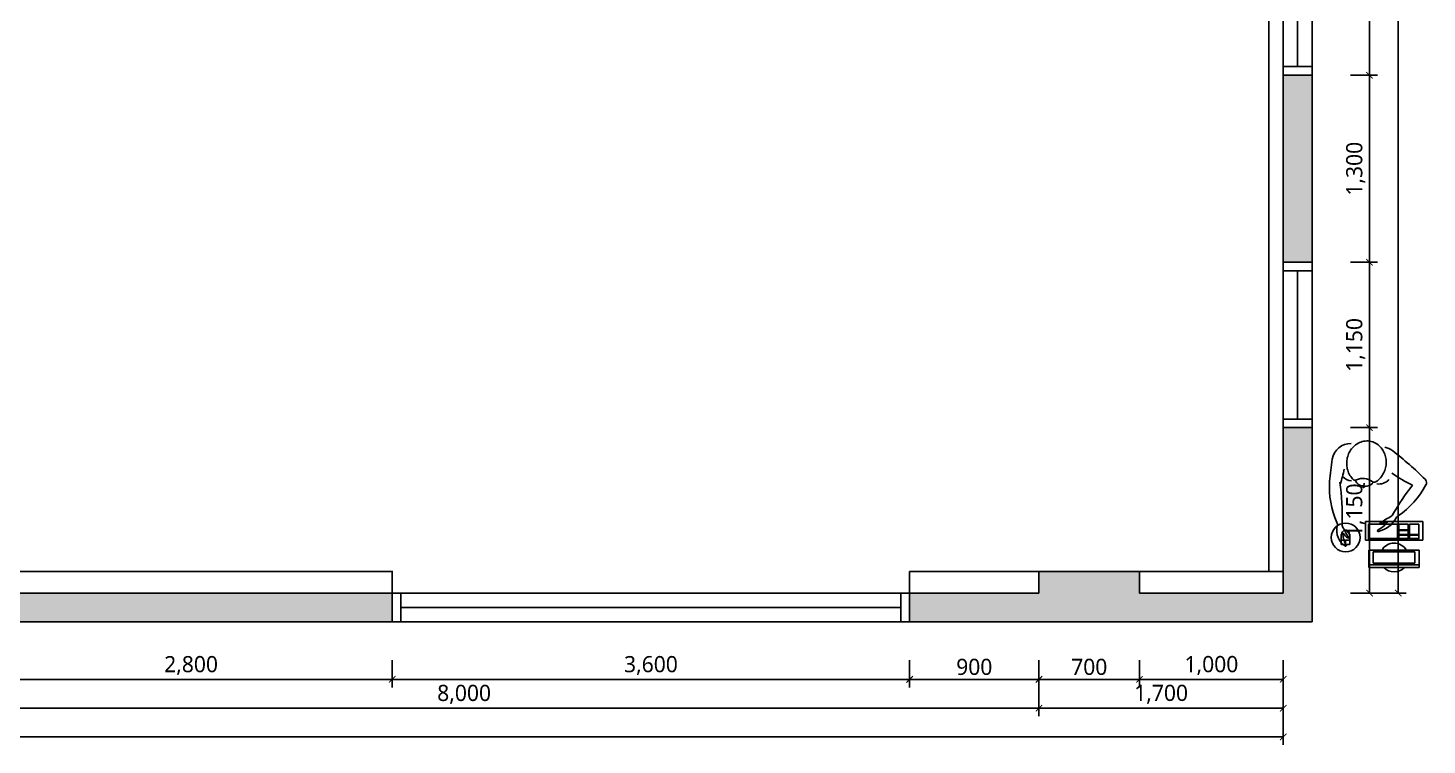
# Model space of a CAD drawing. Header units: metres. Extents: x 11578468 to 47831421, y -58341524 to -14256839.
# Drawn here: x 23850020 to 23859755, y -29145526 to -29140541 of the extents above; entities that cross this region are included whole.
import ezdxf

# ---------------------------------------------------------------- set-up
doc = ezdxf.new("R2010")
doc.units = ezdxf.units.M
doc.header["$LTSCALE"] = 50
doc.header["$MEASUREMENT"] = 0
doc.linetypes.add('DH-HID2', pattern=[1.2, 0.8, -0.4])
doc.layers.get('0').update_dxf_attribs({"linetype": 'CONTINUOUS'})
doc.layers.get('DEFPOINTS').update_dxf_attribs({"linetype": 'CONTINUOUS'})
for name, color, linetype in [('3.기호.계단선', 30, 'CONTINUOUS'), ('BLOCK', 1, 'CONTINUOUS'), ('FU-FURM', 251, 'DH-HID2'), ('wall', 3, 'CONTINUOUS'), ('WIN', 4, 'CONTINUOUS')]:
    doc.layers.add(name, color=color, linetype=linetype)
for name, color, linetype, lineweight in [('DIM', 7, 'CONTINUOUS', 15), ('ha', 8, 'CONTINUOUS', 5), ('wall2', 3, 'CONTINUOUS', 25)]:
    doc.layers.add(name, color=color, linetype=linetype, lineweight=lineweight)
doc.styles.add('N 맑은고딕', font='malgun.ttf')
doc.dimstyles.new('JJ IN 45', dxfattribs={"dimscale": 45, "dimtxt": 2.5, "dimasz": 1, "dimexe": 1.25, "dimexo": 1.5, "dimtad": 1, "dimdec": 6, "dimlunit": 6, "dimtxsty": 'N 맑은고딕', "dimblk": 'ARCHTICK', "dimcen": 2.5, "dimclrd": 256, "dimclre": 256, "dimclrt": 256, "dimadec": 0, "dimazin": 0, "dimtfac": 1, "dimtdec": 6, "dimtix": 1, "dimtmove": 0, "dimatfit": 3, "dimldrblk": 'ARCHTICK', "dimfxl": 1, "dimarcsym": 0})

# ---------------------------------------------------------------- blocks, each defined once
blk = doc.blocks.new('*U359')
at = {"layer": 'WIN', "linetype": 'Continuous'}
blk.add_line((60, 100), (3540, 100), dxfattribs=at)
for points in [[(0, 0), (3600, 0), (3600, 200), (0, 200)], [(0, 0), (60, 0), (60, 200), (0, 200)], [(3600, 0), (3540, 0), (3540, 200), (3600, 200)]]:
    blk.add_lwpolyline(points, close=True, dxfattribs=at)
blk = doc.blocks.new('*U1960')
at = {"layer": 'WIN', "linetype": 'Continuous'}
blk.add_line((60, 100), (1140, 100), dxfattribs=at)
for points in [[(0, 0), (1200, 0), (1200, 200), (0, 200)], [(0, 0), (60, 0), (60, 200), (0, 200)], [(1200, 0), (1140, 0), (1140, 200), (1200, 200)]]:
    blk.add_lwpolyline(points, close=True, dxfattribs=at)
blk = doc.blocks.new('*U1959')
at = {"layer": 'WIN', "linetype": 'Continuous'}
blk.add_line((60, 100), (1090, 100), dxfattribs=at)
for points in [[(0, 0), (1150, 0), (1150, 200), (0, 200)], [(0, 0), (60, 0), (60, 200), (0, 200)], [(1150, 0), (1090, 0), (1090, 200), (1150, 200)]]:
    blk.add_lwpolyline(points, close=True, dxfattribs=at)
blk = doc.blocks.new('_ArchTick')
at = {"color": 0, "linetype": 'ByBlock', "const_width": 0.15}
blk.add_lwpolyline([(-0.5, -0.5), (0.5, 0.5)], dxfattribs=at)
blk = doc.blocks.new('*D375')
at = {"layer": 'DEFPOINTS', "color": 0, "transparency": 16777216}
for p in [(23736702, -29144857), (23739502, -29144857), (23739502, -29145057)]:
    blk.add_point(p, dxfattribs=at)
at = {"layer": 'DIM', "lineweight": -2, "transparency": 16777216}
for p, q in [((23736702, -29144924.5), (23736702, -29145113.2)), ((23739502, -29144924.5), (23739502, -29145113.2)), ((23736702, -29145057), (23739502, -29145057))]:
    blk.add_line(p, q, dxfattribs=at)
at = {"layer": 'DIM', "lineweight": -2, "transparency": 16777216, "xscale": 45, "yscale": 45, "zscale": 45, "rotation": 180}
blk.add_blockref('_ArchTick', (23736702, -29145057), dxfattribs=at)
at = {"layer": 'DIM', "lineweight": -2, "transparency": 16777216, "xscale": 45, "yscale": 45, "zscale": 45}
blk.add_blockref('_ArchTick', (23739502, -29145057), dxfattribs=at)
at = {"layer": 'DIM', "transparency": 16777216, "insert": (23738102, -29144961.3), "char_height": 112.5, "attachment_point": 5, "style": 'N 맑은고딕'}
blk.add_mtext('2,800', dxfattribs=at)
blk = doc.blocks.new('*D376')
at = {"layer": 'DEFPOINTS', "color": 0, "transparency": 16777216}
for p in [(23739502, -29144857), (23743102, -29144857), (23743102, -29145057)]:
    blk.add_point(p, dxfattribs=at)
at = {"layer": 'DIM', "lineweight": -2, "transparency": 16777216}
for p, q in [((23739502, -29144924.5), (23739502, -29145113.2)), ((23743102, -29144924.5), (23743102, -29145113.2)), ((23739502, -29145057), (23743102, -29145057))]:
    blk.add_line(p, q, dxfattribs=at)
at = {"layer": 'DIM', "lineweight": -2, "transparency": 16777216, "xscale": 45, "yscale": 45, "zscale": 45, "rotation": 180}
blk.add_blockref('_ArchTick', (23739502, -29145057), dxfattribs=at)
at = {"layer": 'DIM', "lineweight": -2, "transparency": 16777216, "xscale": 45, "yscale": 45, "zscale": 45}
blk.add_blockref('_ArchTick', (23743102, -29145057), dxfattribs=at)
at = {"layer": 'DIM', "transparency": 16777216, "insert": (23741302, -29144961.3), "char_height": 112.5, "attachment_point": 5, "style": 'N 맑은고딕'}
blk.add_mtext('3,600', dxfattribs=at)
blk = doc.blocks.new('*D377')
at = {"layer": 'DEFPOINTS', "color": 0, "transparency": 16777216}
for p in [(23743102, -29144857), (23744002, -29144857), (23744002, -29145057)]:
    blk.add_point(p, dxfattribs=at)
at = {"layer": 'DIM', "lineweight": -2, "transparency": 16777216}
for p, q in [((23743102, -29144924.5), (23743102, -29145113.2)), ((23744002, -29144924.5), (23744002, -29145113.2)), ((23743102, -29145057), (23744002, -29145057))]:
    blk.add_line(p, q, dxfattribs=at)
at = {"layer": 'DIM', "lineweight": -2, "transparency": 16777216, "xscale": 45, "yscale": 45, "zscale": 45, "rotation": 180}
blk.add_blockref('_ArchTick', (23743102, -29145057), dxfattribs=at)
at = {"layer": 'DIM', "lineweight": -2, "transparency": 16777216, "xscale": 45, "yscale": 45, "zscale": 45}
blk.add_blockref('_ArchTick', (23744002, -29145057), dxfattribs=at)
at = {"layer": 'DIM', "transparency": 16777216, "insert": (23743552, -29144970.8), "char_height": 112.5, "attachment_point": 5, "style": 'N 맑은고딕'}
blk.add_mtext('900', dxfattribs=at)
blk = doc.blocks.new('*D378')
at = {"layer": 'DEFPOINTS', "color": 0, "transparency": 16777216}
for p in [(23744002, -29144857), (23744702, -29144857), (23744702, -29145057)]:
    blk.add_point(p, dxfattribs=at)
at = {"layer": 'DIM', "lineweight": -2, "transparency": 16777216}
for p, q in [((23744002, -29144924.5), (23744002, -29145113.2)), ((23744702, -29144924.5), (23744702, -29145113.2)), ((23744002, -29145057), (23744702, -29145057))]:
    blk.add_line(p, q, dxfattribs=at)
at = {"layer": 'DIM', "lineweight": -2, "transparency": 16777216, "xscale": 45, "yscale": 45, "zscale": 45, "rotation": 180}
blk.add_blockref('_ArchTick', (23744002, -29145057), dxfattribs=at)
at = {"layer": 'DIM', "lineweight": -2, "transparency": 16777216, "xscale": 45, "yscale": 45, "zscale": 45}
blk.add_blockref('_ArchTick', (23744702, -29145057), dxfattribs=at)
at = {"layer": 'DIM', "transparency": 16777216, "insert": (23744352, -29144970.8), "char_height": 112.5, "attachment_point": 5, "style": 'N 맑은고딕'}
blk.add_mtext('700', dxfattribs=at)
blk = doc.blocks.new('*D379')
at = {"layer": 'DEFPOINTS', "color": 0, "transparency": 16777216}
for p in [(23744702, -29144857), (23745702, -29144857), (23745702, -29145057)]:
    blk.add_point(p, dxfattribs=at)
at = {"layer": 'DIM', "lineweight": -2, "transparency": 16777216}
for p, q in [((23744702, -29144924.5), (23744702, -29145113.2)), ((23745702, -29144924.5), (23745702, -29145113.2)), ((23744702, -29145057), (23745702, -29145057))]:
    blk.add_line(p, q, dxfattribs=at)
at = {"layer": 'DIM', "lineweight": -2, "transparency": 16777216, "xscale": 45, "yscale": 45, "zscale": 45, "rotation": 180}
blk.add_blockref('_ArchTick', (23744702, -29145057), dxfattribs=at)
at = {"layer": 'DIM', "lineweight": -2, "transparency": 16777216, "xscale": 45, "yscale": 45, "zscale": 45}
blk.add_blockref('_ArchTick', (23745702, -29145057), dxfattribs=at)
at = {"layer": 'DIM', "transparency": 16777216, "insert": (23745202, -29144961), "char_height": 112.5, "attachment_point": 5, "style": 'N 맑은고딕'}
blk.add_mtext('1,000', dxfattribs=at)
blk = doc.blocks.new('*D382')
at = {"layer": 'DEFPOINTS', "color": 0, "transparency": 16777216}
for p in [(23736002, -29144857), (23744002, -29144857), (23744002, -29145257)]:
    blk.add_point(p, dxfattribs=at)
at = {"layer": 'DIM', "lineweight": -2, "transparency": 16777216}
for p, q in [((23736002, -29144924.5), (23736002, -29145313.2)), ((23744002, -29144924.5), (23744002, -29145313.2)), ((23736002, -29145257), (23744002, -29145257))]:
    blk.add_line(p, q, dxfattribs=at)
at = {"layer": 'DIM', "lineweight": -2, "transparency": 16777216, "xscale": 45, "yscale": 45, "zscale": 45, "rotation": 180}
blk.add_blockref('_ArchTick', (23736002, -29145257), dxfattribs=at)
at = {"layer": 'DIM', "lineweight": -2, "transparency": 16777216, "xscale": 45, "yscale": 45, "zscale": 45}
blk.add_blockref('_ArchTick', (23744002, -29145257), dxfattribs=at)
at = {"layer": 'DIM', "transparency": 16777216, "insert": (23740002, -29145161.3), "char_height": 112.5, "attachment_point": 5, "style": 'N 맑은고딕'}
blk.add_mtext('8,000', dxfattribs=at)
blk = doc.blocks.new('*D383')
at = {"layer": 'DEFPOINTS', "color": 0, "transparency": 16777216}
for p in [(23744002, -29144857), (23745702, -29144857), (23745702, -29145257)]:
    blk.add_point(p, dxfattribs=at)
at = {"layer": 'DIM', "lineweight": -2, "transparency": 16777216}
for p, q in [((23744002, -29144924.5), (23744002, -29145313.2)), ((23745702, -29144924.5), (23745702, -29145313.2)), ((23744002, -29145257), (23745702, -29145257))]:
    blk.add_line(p, q, dxfattribs=at)
at = {"layer": 'DIM', "lineweight": -2, "transparency": 16777216, "xscale": 45, "yscale": 45, "zscale": 45, "rotation": 180}
blk.add_blockref('_ArchTick', (23744002, -29145257), dxfattribs=at)
at = {"layer": 'DIM', "lineweight": -2, "transparency": 16777216, "xscale": 45, "yscale": 45, "zscale": 45}
blk.add_blockref('_ArchTick', (23745702, -29145257), dxfattribs=at)
at = {"layer": 'DIM', "transparency": 16777216, "insert": (23744852, -29145161), "char_height": 112.5, "attachment_point": 5, "style": 'N 맑은고딕'}
blk.add_mtext('1,700', dxfattribs=at)
blk = doc.blocks.new('*D384')
at = {"layer": 'DEFPOINTS', "color": 0, "transparency": 16777216}
for p in [(23725352, -29144857), (23745702, -29144857), (23745702, -29145457)]:
    blk.add_point(p, dxfattribs=at)
at = {"layer": 'DIM', "lineweight": -2, "transparency": 16777216}
for p, q in [((23725352, -29144924.5), (23725352, -29145513.2)), ((23745702, -29144924.5), (23745702, -29145513.2)), ((23725352, -29145457), (23745702, -29145457))]:
    blk.add_line(p, q, dxfattribs=at)
at = {"layer": 'DIM', "lineweight": -2, "transparency": 16777216, "xscale": 45, "yscale": 45, "zscale": 45, "rotation": 180}
blk.add_blockref('_ArchTick', (23725352, -29145457), dxfattribs=at)
at = {"layer": 'DIM', "lineweight": -2, "transparency": 16777216, "xscale": 45, "yscale": 45, "zscale": 45}
blk.add_blockref('_ArchTick', (23745702, -29145457), dxfattribs=at)
at = {"layer": 'DIM', "transparency": 16777216, "insert": (23735527, -29145361.3), "char_height": 112.5, "attachment_point": 5, "style": 'N 맑은고딕'}
blk.add_mtext('20,350', dxfattribs=at)
blk = doc.blocks.new('*D390')
at = {"layer": 'DEFPOINTS', "color": 0, "transparency": 16777216}
for p in [(23746102, -29139657), (23746102, -29140857), (23746302, -29140857)]:
    blk.add_point(p, dxfattribs=at)
at = {"layer": 'DIM', "lineweight": -2, "transparency": 16777216}
for p, q in [((23746169.5, -29139657), (23746358.3, -29139657)), ((23746302, -29139657), (23746302, -29140857)), ((23746169.5, -29140857), (23746358.3, -29140857))]:
    blk.add_line(p, q, dxfattribs=at)
at = {"layer": 'DIM', "lineweight": -2, "transparency": 16777216, "xscale": 45, "yscale": 45, "zscale": 45}
for p, rotation in [((23746302, -29139657), 90), ((23746302, -29140857), 270)]:
    blk.add_blockref('_ArchTick', p, dxfattribs=dict(at, rotation=rotation))
at = {"layer": 'DIM', "transparency": 16777216, "insert": (23746206, -29140257), "char_height": 112.5, "attachment_point": 5, "rotation": 90, "style": 'N 맑은고딕'}
blk.add_mtext('1,200', dxfattribs=at)
blk = doc.blocks.new('*D391')
at = {"layer": 'DEFPOINTS', "color": 0, "transparency": 16777216}
for p in [(23746102, -29140857), (23746102, -29142157), (23746302, -29142157)]:
    blk.add_point(p, dxfattribs=at)
at = {"layer": 'DIM', "lineweight": -2, "transparency": 16777216}
for p, q in [((23746169.5, -29140857), (23746358.3, -29140857)), ((23746302, -29140857), (23746302, -29142157)), ((23746169.5, -29142157), (23746358.3, -29142157))]:
    blk.add_line(p, q, dxfattribs=at)
at = {"layer": 'DIM', "lineweight": -2, "transparency": 16777216, "xscale": 45, "yscale": 45, "zscale": 45}
for p, rotation in [((23746302, -29140857), 90), ((23746302, -29142157), 270)]:
    blk.add_blockref('_ArchTick', p, dxfattribs=dict(at, rotation=rotation))
at = {"layer": 'DIM', "transparency": 16777216, "insert": (23746206, -29141507), "char_height": 112.5, "attachment_point": 5, "rotation": 90, "style": 'N 맑은고딕'}
blk.add_mtext('1,300', dxfattribs=at)
blk = doc.blocks.new('*D392')
at = {"layer": 'DEFPOINTS', "color": 0, "transparency": 16777216}
for p in [(23746102, -29142157), (23746102, -29143307), (23746302, -29143307)]:
    blk.add_point(p, dxfattribs=at)
at = {"layer": 'DIM', "lineweight": -2, "transparency": 16777216}
for p, q in [((23746169.5, -29142157), (23746358.3, -29142157)), ((23746302, -29142157), (23746302, -29143307)), ((23746169.5, -29143307), (23746358.3, -29143307))]:
    blk.add_line(p, q, dxfattribs=at)
at = {"layer": 'DIM', "lineweight": -2, "transparency": 16777216, "xscale": 45, "yscale": 45, "zscale": 45}
for p, rotation in [((23746302, -29142157), 90), ((23746302, -29143307), 270)]:
    blk.add_blockref('_ArchTick', p, dxfattribs=dict(at, rotation=rotation))
at = {"layer": 'DIM', "transparency": 16777216, "insert": (23746206, -29142732), "char_height": 112.5, "attachment_point": 5, "rotation": 90, "style": 'N 맑은고딕'}
blk.add_mtext('1,150', dxfattribs=at)
blk = doc.blocks.new('*D393')
at = {"layer": 'DEFPOINTS', "color": 0, "transparency": 16777216}
for p in [(23746102, -29143307), (23746102, -29144457), (23746302, -29144457)]:
    blk.add_point(p, dxfattribs=at)
at = {"layer": 'DIM', "lineweight": -2, "transparency": 16777216}
for p, q in [((23746169.5, -29143307), (23746358.3, -29143307)), ((23746302, -29143307), (23746302, -29144457)), ((23746169.5, -29144457), (23746358.3, -29144457))]:
    blk.add_line(p, q, dxfattribs=at)
at = {"layer": 'DIM', "lineweight": -2, "transparency": 16777216, "xscale": 45, "yscale": 45, "zscale": 45}
for p, rotation in [((23746302, -29143307), 90), ((23746302, -29144457), 270)]:
    blk.add_blockref('_ArchTick', p, dxfattribs=dict(at, rotation=rotation))
at = {"layer": 'DIM', "transparency": 16777216, "insert": (23746206, -29143882), "char_height": 112.5, "attachment_point": 5, "rotation": 90, "style": 'N 맑은고딕'}
blk.add_mtext('1,150', dxfattribs=at)
blk = doc.blocks.new('*D394')
at = {"layer": 'DEFPOINTS', "color": 0, "transparency": 16777216}
for p in [(23746102, -29128457), (23746502, -29128457), (23746102, -29144457)]:
    blk.add_point(p, dxfattribs=at)
at = {"layer": 'DIM', "lineweight": -2, "transparency": 16777216}
for p, q in [((23746169.5, -29128457), (23746558.3, -29128457)), ((23746502, -29144457), (23746502, -29128457)), ((23746169.5, -29144457), (23746558.3, -29144457))]:
    blk.add_line(p, q, dxfattribs=at)
at = {"layer": 'DIM', "lineweight": -2, "transparency": 16777216, "xscale": 45, "yscale": 45, "zscale": 45}
for p, rotation in [((23746502, -29128457), 90), ((23746502, -29144457), 270)]:
    blk.add_blockref('_ArchTick', p, dxfattribs=dict(at, rotation=rotation))
at = {"layer": 'DIM', "transparency": 16777216, "insert": (23746406, -29136457), "char_height": 112.5, "attachment_point": 5, "rotation": 90, "style": 'N 맑은고딕'}
blk.add_mtext('16,000', dxfattribs=at)
blk = doc.blocks.new('asgdsagsd')
at = {"layer": 'BLOCK', "color": 8}
for p, q in [((23820726.4, -29162748.5), (23820725.8, -29162748.9)), ((23820727.3, -29162748.1), (23820726.4, -29162748.5)), ((23820728.1, -29162747.7), (23820727.3, -29162748.1)), ((23820728.8, -29162747.4), (23820728.1, -29162747.7)), ((23820729.5, -29162747.1), (23820728.8, -29162747.4)), ((23820730.2, -29162746.8), (23820729.5, -29162747.1)), ((23820730.8, -29162746.6), (23820730.2, -29162746.8)), ((23820731.4, -29162746.3), (23820730.8, -29162746.6)), ((23820732, -29162746.1), (23820731.4, -29162746.3)), ((23820732.6, -29162745.9), (23820732, -29162746.1)), ((23820733.1, -29162745.7), (23820732.6, -29162745.9)), ((23820733.7, -29162745.5), (23820733.1, -29162745.7)), ((23820734.2, -29162745.4), (23820733.7, -29162745.5)), ((23820734.8, -29162745.2), (23820734.2, -29162745.4)), ((23820735.3, -29162745), (23820734.8, -29162745.2)), ((23820735.9, -29162744.9), (23820735.3, -29162745)), ((23820736.4, -29162744.7), (23820735.9, -29162744.9)), ((23820737, -29162744.6), (23820736.4, -29162744.7)), ((23820737.7, -29162744.4), (23820737, -29162744.6)), ((23820738.3, -29162744.2), (23820737.7, -29162744.4)), ((23820739, -29162744.1), (23820738.3, -29162744.2)), ((23820739.8, -29162743.9), (23820739, -29162744.1)), ((23820740.6, -29162743.8), (23820739.8, -29162743.9)), ((23820741.4, -29162743.6), (23820740.6, -29162743.8)), ((23820742.4, -29162743.5), (23820741.4, -29162743.6)), ((23820743.4, -29162743.4), (23820742.4, -29162743.5)), ((23820744.6, -29162743.3), (23820743.4, -29162743.4)), ((23820745.8, -29162743.2), (23820744.6, -29162743.3)), ((23820747.3, -29162743.1), (23820745.8, -29162743.2)), ((23820748.8, -29162743.2), (23820747.3, -29162743.1)), ((23820750.5, -29162743.3), (23820748.8, -29162743.2)), ((23820752.2, -29162743.6), (23820750.5, -29162743.3)), ((23820753.9, -29162744.2), (23820752.2, -29162743.6)), ((23820755.4, -29162745), (23820753.9, -29162744.2)), ((23820756.4, -29162746.2), (23820755.4, -29162745)), ((23820755.8, -29162750.9), (23820755.9, -29162750.6)), ((23820755.9, -29162750.6), (23820756.7, -29162749.1)), ((23820756.9, -29162747.6), (23820756.4, -29162746.2)), ((23820756.7, -29162749.1), (23820756.9, -29162747.6)), ((23820753.6, -29163060.4), (23820747.3, -29163068.2)), ((23820760.4, -29163053), (23820753.6, -29163060.4)), ((23820767.8, -29163046.1), (23820760.4, -29163053)), ((23820775.7, -29163039.6), (23820767.8, -29163046.1)), ((23820784.1, -29163033.7), (23820775.7, -29163039.6)), ((23820785.6, -29163032.7), (23820784.1, -29163033.7)), ((23820862.2, -29163005.8), (23820861.9, -29163006.7)), ((23820861.9, -29163006.7), (23820861.9, -29163006.9)), ((23820862.5, -29163004.7), (23820862.2, -29163005.8)), ((23820862.8, -29163003.6), (23820862.5, -29163004.7)), ((23820863.2, -29163002.4), (23820862.8, -29163003.6)), ((23820863.7, -29163001), (23820863.2, -29163002.4)), ((23820864.3, -29162999.5), (23820863.7, -29163001)), ((23820865.1, -29162997.9), (23820864.3, -29162999.5)), ((23820866.1, -29162996.2), (23820865.1, -29162997.9)), ((23820867.3, -29162994.6), (23820866.1, -29162996.2)), ((23820868.7, -29162993.2), (23820867.3, -29162994.6)), ((23820868.1, -29163023.6), (23820870.6, -29163002.6)), ((23820870.2, -29162992.3), (23820868.7, -29162993.2)), ((23820871.8, -29162992.1), (23820870.2, -29162992.3)), ((23820873.4, -29162992.6), (23820871.8, -29162992.1)), ((23820874.7, -29162993.9), (23820873.4, -29162992.6)), ((23820875.7, -29162995.6), (23820874.7, -29162993.9)), ((23820876.5, -29162997.4), (23820875.7, -29162995.6)), ((23820877, -29162999.3), (23820876.5, -29162997.4)), ((23820877.4, -29163001), (23820877, -29162999.3)), ((23820877.7, -29163002.6), (23820877.4, -29163001)), ((23820877.8, -29163004.1), (23820877.7, -29163002.6)), ((23820878, -29163005.4), (23820877.8, -29163004.1)), ((23820878, -29163006.6), (23820878, -29163005.4)), ((23820878.1, -29163007.6), (23820878, -29163006.6)), ((23820878.1, -29163008.6), (23820878.1, -29163007.6)), ((23820878.1, -29163008.8), (23820878.1, -29163008.6)), ((23820947.5, -29163052.8), (23820946.3, -29163051.6)), ((23820954.3, -29163060.5), (23820947.5, -29163052.8)), ((23820960.5, -29163068.7), (23820954.3, -29163060.5)), ((23820714.6, -29163157.9), (23820714.2, -29163167.5)), ((23820715.4, -29163148.4), (23820714.6, -29163157.9)), ((23820716.8, -29163138.9), (23820715.4, -29163148.4)), ((23820718.7, -29163129.5), (23820716.8, -29163138.9)), ((23820721.2, -29163120.2), (23820718.7, -29163129.5)), ((23820724.2, -29163111.1), (23820721.2, -29163120.2)), ((23820727.7, -29163102.1), (23820724.2, -29163111.1)), ((23820731.8, -29163093.2), (23820727.7, -29163102.1)), ((23820736.4, -29163084.6), (23820731.8, -29163093.2)), ((23820741.6, -29163076.3), (23820736.4, -29163084.6)), ((23820747.3, -29163068.2), (23820741.6, -29163076.3)), ((23820966.1, -29163077.1), (23820960.5, -29163068.7)), ((23820971, -29163085.9), (23820966.1, -29163077.1)), ((23820975.4, -29163094.9), (23820971, -29163085.9)), ((23820979.1, -29163104.1), (23820975.4, -29163094.9)), ((23820982.2, -29163113.4), (23820979.1, -29163104.1)), ((23820984.7, -29163122.9), (23820982.2, -29163113.4)), ((23820986.6, -29163132.4), (23820984.7, -29163122.9)), ((23820988, -29163142), (23820986.6, -29163132.4)), ((23820988.8, -29163151.6), (23820988, -29163142)), ((23820989, -29163161.2), (23820988.8, -29163151.6)), ((23820714.2, -29163167.5), (23820714.5, -29163177.1)), ((23820714.5, -29163177.1), (23820715.3, -29163186.7)), ((23820715.3, -29163186.7), (23820716.6, -29163196.3)), ((23820716.6, -29163196.3), (23820718.6, -29163205.8)), ((23820718.6, -29163205.8), (23820721.1, -29163215.3)), ((23820721.1, -29163215.3), (23820724.2, -29163224.6)), ((23820724.2, -29163224.6), (23820727.9, -29163233.8)), ((23820727.9, -29163233.8), (23820732.2, -29163242.8)), ((23820732.2, -29163242.8), (23820737.2, -29163251.6)), ((23820737.2, -29163251.6), (23820742.7, -29163260.1)), ((23820955.9, -29163260.6), (23820961.7, -29163252.5)), ((23820961.7, -29163252.5), (23820966.9, -29163244.1)), ((23820966.9, -29163244.1), (23820971.5, -29163235.5)), ((23820971.5, -29163235.5), (23820975.6, -29163226.7)), ((23820975.6, -29163226.7), (23820979.1, -29163217.7)), ((23820979.1, -29163217.7), (23820982.1, -29163208.5)), ((23820982.1, -29163208.5), (23820984.6, -29163199.2)), ((23820984.6, -29163199.2), (23820986.5, -29163189.8)), ((23820986.5, -29163189.8), (23820987.9, -29163180.3)), ((23820987.9, -29163180.3), (23820988.7, -29163170.8)), ((23820988.7, -29163170.8), (23820989, -29163161.2)), ((23820742.7, -29163260.1), (23820748.9, -29163268.2)), ((23820748.9, -29163268.2), (23820755.7, -29163275.9)), ((23820755.7, -29163275.9), (23820763.1, -29163283.2)), ((23820763.1, -29163283.2), (23820771.1, -29163289.8)), ((23820771.1, -29163289.8), (23820779.6, -29163295.9)), ((23820779.6, -29163295.9), (23820788.7, -29163301.3)), ((23820788.7, -29163301.3), (23820798.2, -29163306)), ((23820798.2, -29163306), (23820808, -29163309.8)), ((23820808, -29163309.8), (23820818.2, -29163312.9)), ((23820818.2, -29163312.9), (23820828.6, -29163315)), ((23820828.6, -29163315), (23820839.2, -29163316.2)), ((23820839.2, -29163316.2), (23820849.8, -29163316.6)), ((23820849.8, -29163316.6), (23820860.4, -29163316)), ((23820860.4, -29163316), (23820870.9, -29163314.5)), ((23820870.9, -29163314.5), (23820881.2, -29163312.2)), ((23820881.2, -29163312.2), (23820891.2, -29163309)), ((23820891.2, -29163309), (23820900.9, -29163305.1)), ((23820900.9, -29163305.1), (23820910.3, -29163300.4)), ((23820910.3, -29163300.4), (23820919.1, -29163295.1)), ((23820919.1, -29163295.1), (23820927.5, -29163289.1)), ((23820927.5, -29163289.1), (23820935.4, -29163282.7)), ((23820935.4, -29163282.7), (23820942.8, -29163275.7)), ((23820942.8, -29163275.7), (23820949.7, -29163268.3)), ((23820949.7, -29163268.3), (23820955.9, -29163260.6))]:
    blk.add_line(p, q, dxfattribs=at)
for centre, radius, start, end in [((23820978.7, -29162644.9), 3.9, 47.52728, 227.52848), ((23820870.4, -29162734.2), 136.5, 24.97528, 39.28918), ((23820925.6, -29162723), 98.3, 31.84488, 55.42428), ((23820996.4, -29162590.7), 5.67, 82.09238, 210.11348), ((23820848, -29162682.2), 168.7, 4.58018, 31.69208), ((23820930.9, -29162694.2), 127.7, 346.18928, 58.73448), ((23821012.3, -29162669.1), 3.84, 211.84478, 3.31598), ((23820812, -29162873.7), 191.6, 103.22783, 151.36534), ((23820488, -29162399.9), 436, 297.16608, 302.96788), ((23820709.3, -29162752.1), 3.84, 138.61395, 298.95518), ((23820896.4, -29162916.9), 253.1, 119.57537, 138.6129), ((23820758.8, -29162841.5), 98.3, 109.62355, 118.95513), ((23820799.5, -29162880.3), 136.5, 108.65324, 122.9671), ((23820769.3, -29162692.1), 5.11, 294.32708, 103.22828), ((23821389.4, -29162492.5), 436, 204.97468, 210.77648), ((23820981.9, -29162737.3), 39.4, 352.63318, 33.43578), ((23822635.6, -29162804.7), 1615.8, 177.78963, 188.01978), ((23821093.2, -29162734.1), 39.4, 166.18921, 204.06958), ((23820508.3, -29162995.4), 601.2, 356.08258, 24.06938), ((23820967.8, -29163293.8), 601.2, 124.03691, 151.85959), ((23819266.1, -29162003.1), 1615.8, 321.53038, 330.15298), ((23820609.2, -29162763), 39.4, 304.03758, 331.36588), ((23820703.4, -29162823.7), 39.4, 114.50579, 155.30855), ((23820466.1, -29163026.8), 32.8, 144.83322, 224.36278), ((23822272.9, -29161185.7), 2612.4, 225.53668, 232.11768), ((23819946.3, -29164168.9), 1299.7, 55.92618, 63.25368), ((23820767.7, -29163119.1), 102.4, 83.31468, 135.50215), ((23820798.2, -29163052), 23, 52.97748, 123.10188), ((23820864.1, -29163085.8), 85.7, 89.98952, 131.7515), ((23820877.1, -29162947.4), 108, 232.97798, 293.65138), ((23820857.7, -29163085.1), 85.7, 34.87788, 76.63988), ((23820929.6, -29163067.4), 23, 43.52748, 113.65188), ((23820943.8, -29163139.7), 102.4, 43.44828, 83.31468), ((23822276.3, -29163395.3), 1299.7, 162.97812, 167.81871), ((23818505.9, -29162805.6), 2612.4, 351.55178, 354.93008), ((23820747.4, -29163146.6), 128, 232.11768, 259.40108), ((23820963.4, -29163170.6), 128, 267.27298, 351.55188)]:
    blk.add_arc(centre, radius, start, end, dxfattribs=at)
at = {"layer": 'FU-FURM', "color": 8, "linetype": 'Continuous'}
for p, q in [((23820484.2, -29162436.2), (23820834.2, -29162436.2)), ((23820484.2, -29162436.2), (23820484.2, -29162556.2)), ((23820484.2, -29162436.2), (23820484.2, -29162556.2)), ((23820484.2, -29162456.2), (23820834.2, -29162456.2)), ((23820514.2, -29162466.2), (23820804.2, -29162466.2)), ((23820514.2, -29162466.2), (23820514.2, -29162546.2)), ((23820804.2, -29162466.2), (23820804.2, -29162546.2)), ((23820834.2, -29162436.2), (23820834.2, -29162556.2)), ((23820484.2, -29162556.2), (23820834.2, -29162556.2)), ((23820514.2, -29162546.2), (23820804.2, -29162546.2)), ((23820459.2, -29162626.2), (23820859.2, -29162626.2)), ((23820459.2, -29162626.2), (23820459.2, -29162756.2)), ((23820859.2, -29162626.2), (23820859.2, -29162756.2)), ((23820967.3, -29162600.5), (23820967.3, -29162652)), ((23821027.3, -29162625.5), (23820967.3, -29162625.5)), ((23821022.3, -29162595.5), (23820972.3, -29162595.5)), ((23820997.3, -29162595.5), (23820997.3, -29162625.5)), ((23821027.3, -29162600.5), (23821027.3, -29162652)), ((23820459.2, -29162756.2), (23820859.2, -29162756.2))]:
    blk.add_line(p, q, dxfattribs=at)
for points in [[(23820486.2, -29162660.9), (23820551.1, -29162660.9), (23820551.1, -29162637.6), (23820486.2, -29162637.6)], [(23820486.2, -29162737.4), (23820551.1, -29162737.4), (23820551.1, -29162665.9), (23820486.2, -29162665.9)], [(23820561.1, -29162660.9), (23820626, -29162660.9), (23820626, -29162637.6), (23820561.1, -29162637.6)], [(23820561.1, -29162694.2), (23820626, -29162694.2), (23820626, -29162665.9), (23820561.1, -29162665.9)], [(23820636, -29162737.4), (23820837.3, -29162737.4), (23820837.3, -29162637.6), (23820636, -29162637.6)], [(23820561.1, -29162737.4), (23820626, -29162737.4), (23820626, -29162698.9), (23820561.1, -29162698.9)]]:
    blk.add_lwpolyline(points, close=True, dxfattribs=at)
blk.add_circle((23820996, -29162645.3), 100, dxfattribs=at)
for centre, radius, start, end in [((23820659.2, -29162506.2), 100, 44.427, 135.573), ((23820659.2, -29162506.2), 100, 210, 330), ((23820972.3, -29162600.5), 5, 90, 180), ((23821027.1, -29162653.8), 59.8, 178.31355, 211.18555), ((23820967.6, -29162653.8), 59.8, 328.81445, 1.68645), ((23821022.3, -29162600.5), 5, 0, 90), ((23820997.3, -29162671.8), 25, 211.18555, 328.81445)]:
    blk.add_arc(centre, radius, start, end, dxfattribs=at)
blk = doc.blocks.new('sdagdgds')
at = {"layer": 'ha', "transparency": 33554687}
h = blk.add_hatch(color=256, dxfattribs=at)
h.dxf.hatch_style = 1
h.paths.add_polyline_path([(23725502, -29128457), (23728302, -29128457), (23728302, -29132607), (23728502, -29132607), (23728502, -29128257), (23728302, -29128257), (23725302, -29128257), (23725302, -29132557), (23725502, -29132557)])
h.paths.add_polyline_path([(23728502, -29133657), (23728302, -29133657), (23728302, -29133757), (23725502, -29133757), (23725502, -29133657), (23725302, -29133657), (23725302, -29133757), (23724848.0976572, -29133757), (23724752, -29133757), (23724752, -29136507), (23725152, -29136507), (23725152, -29137657), (23725352, -29137657), (23725352, -29137507), (23727752, -29137507), (23727952, -29137507), (23727952, -29137307), (23725352, -29137307), (23725352, -29136507), (23727052, -29136507), (23727052, -29136707), (23727252, -29136707), (23727252, -29136507), (23727252, -29135757), (23727252, -29135707), (23727052, -29135707), (23727052, -29135757), (23727052, -29136307), (23725352, -29136307), (23724952, -29136307), (23724952, -29133957), (23727052, -29133957), (23727052, -29134507), (23727252, -29134507), (23727252, -29133957), (23728502, -29133957)])
h.paths.add_polyline_path([(23727952, -29138607), (23727752, -29138607), (23727752, -29139637), (23725352, -29139637), (23725352, -29139457), (23725152, -29139457), (23725152, -29140057), (23725352, -29140057), (23725352, -29139837), (23727752, -29139837), (23727752, -29139907), (23727952, -29139907), (23727952, -29139837)])
h.paths.add_polyline_path([(23727952, -29141007), (23727752, -29141007), (23727752, -29142007), (23725352, -29142007), (23725352, -29141857), (23725152, -29141857), (23725152, -29144557), (23725652, -29144557), (23725652, -29144657), (23729552, -29144657), (23729552, -29144457), (23725852, -29144457), (23725852, -29144357), (23725352, -29144357), (23725352, -29142207), (23727952, -29142207)])
h.paths.add_polyline_path([(23731552, -29144307), (23730852, -29144307), (23730852, -29144457), (23730732, -29144457), (23730732, -29144657), (23732052, -29144657), (23732052, -29144457), (23731552, -29144457)])
h.paths.add_polyline_path([(23739502, -29144457), (23736702, -29144457), (23736702, -29144307), (23736002, -29144307), (23736002, -29144457), (23733202, -29144457), (23733202, -29144657), (23739502, -29144657)])
h.paths.add_polyline_path([(23745902, -29143307), (23745702, -29143307), (23745702, -29144457), (23744702, -29144457), (23744702, -29144307), (23744002, -29144307), (23744002, -29144457), (23743102, -29144457), (23743102, -29144657), (23745902, -29144657)])
h.paths.add_polyline_path([(23745902, -29133157), (23745702, -29133157), (23745702, -29139657), (23745902, -29139657)])
h.paths.add_polyline_path([(23745902, -29140857), (23745702, -29140857), (23745702, -29142157), (23745902, -29142157)])
h.paths.add_polyline_path([(23744602, -29136307), (23743902, -29136307), (23743902, -29136657), (23744602, -29136657)])
h.paths.add_polyline_path([(23736702, -29136307), (23736002, -29136307), (23736002, -29136657), (23736702, -29136657)])
h.paths.add_polyline_path([(23731602, -29136307), (23730902, -29136307), (23730902, -29136657), (23731602, -29136657)])
h.paths.add_polyline_path([(23745902, -29130707), (23745702, -29130707), (23745702, -29131957), (23745902, -29131957)])
h.paths.add_polyline_path([(23745902, -29128257), (23743802, -29128257), (23743802, -29128457), (23743802, -29128707), (23744502, -29128707), (23744502, -29128457), (23745702, -29128457), (23745702, -29129607), (23745902, -29129607)])
h.paths.add_polyline_path([(23731602, -29128457), (23731602, -29128257), (23730902, -29128257), (23730902, -29130107), (23731102, -29130107), (23731102, -29128707), (23731602, -29128707)])
h.paths.add_polyline_path([(23736702, -29128257), (23736002, -29128257), (23736002, -29128457), (23736002, -29128707), (23736702, -29128707), (23736702, -29128457)])
at = {"layer": 'wall'}
for p, q in [((23745702, -29140857), (23745702, -29142157)), ((23745702, -29140857), (23745902, -29140857)), ((23745902, -29140857), (23745902, -29142157)), ((23745702, -29142157), (23745902, -29142157)), ((23745702, -29143307), (23745702, -29144457)), ((23745702, -29143307), (23745902, -29143307)), ((23745902, -29143307), (23745902, -29144657)), ((23744002, -29144457), (23744002, -29144307)), ((23744002, -29144307), (23744702, -29144307)), ((23744702, -29144307), (23744702, -29144457)), ((23739502, -29144457), (23736702, -29144457)), ((23739502, -29144457), (23739502, -29144657)), ((23744002, -29144457), (23743102, -29144457)), ((23743102, -29144457), (23743102, -29144657)), ((23745702, -29144457), (23744702, -29144457)), ((23739502, -29144657), (23733202, -29144657)), ((23745902, -29144657), (23743102, -29144657))]:
    blk.add_line(p, q, dxfattribs=at)
at = {"layer": 'WIN', "linetype": 'Continuous', "rotation": 270}
for name, p in [('*U1960', (23745702, -29139657)), ('*U1959', (23745702, -29142157))]:
    blk.add_blockref(name, p, dxfattribs=at)
at = {"layer": 'WIN', "linetype": 'Continuous'}
blk.add_blockref('*U359', (23739502, -29144657), dxfattribs=at)
at = {"layer": 'DIM'}
for base, p1, p2, picture, middle in [((23746502.0000000298, -29128457.0000000112), (23746102, -29144457), (23746102, -29128457), '*D394', (23746406.0081521906, -29136457.0000000112)), ((23746302.0000000298, -29140857.0000000112), (23746102, -29139657), (23746102, -29140857), '*D390', (23746206.0081522018, -29140257.0000000112)), ((23746302.0000000298, -29142157.0000000112), (23746102, -29140857), (23746102, -29142157), '*D391', (23746206.0081522018, -29141507.0000000112)), ((23746302.0000000298, -29143307.0000000112), (23746102, -29142157), (23746102, -29143307), '*D392', (23746206.0081522018, -29142732.0000000112)), ((23746302.0000000298, -29144457.0000000112), (23746102, -29143307), (23746102, -29144457), '*D393', (23746206.0081522018, -29143882.0000000112))]:
    dim = blk.add_linear_dim(base=base, p1=p1, p2=p2, angle=90, dimstyle='JJ IN 45', dxfattribs=at)
    dim.commit()
    dim.dimension.update_dxf_attribs({"geometry": picture, "text_midpoint": middle})
for base, p1, p2, picture, middle in [((23745702, -29145457), (23725352, -29144857), (23745702, -29144857), '*D384', (23735527, -29145361.3138586991)), ((23744002, -29145257), (23736002, -29144857), (23744002, -29144857), '*D382', (23740002, -29145161.3138586991)), ((23739502, -29145057), (23736702, -29144857), (23739502, -29144857), '*D375', (23738102, -29144961.3138586991)), ((23743102, -29145057), (23739502, -29144857), (23743102, -29144857), '*D376', (23741302, -29144961.3138586991)), ((23744002, -29145057), (23743102, -29144857), (23744002, -29144857), '*D377', (23743552, -29144970.7525475509)), ((23744702, -29145057), (23744002, -29144857), (23744702, -29144857), '*D378', (23744352, -29144970.7525475509)), ((23745702, -29145257), (23744002, -29144857), (23745702, -29144857), '*D383', (23744852, -29145161.0081521794)), ((23745702, -29145057), (23744702, -29144857), (23745702, -29144857), '*D379', (23745202, -29144961.0081521794))]:
    dim = blk.add_linear_dim(base=base, p1=p1, p2=p2, dimstyle='JJ IN 45', dxfattribs=at)
    dim.commit()
    dim.dimension.update_dxf_attribs({"geometry": picture, "text_midpoint": middle})

msp = doc.modelspace()

# ---------------------------------------------------------------- linework, layer by layer
at = {"layer": 'wall', "ltscale": 10}
msp.add_lwpolyline([(23858655, -29130720.8), (23858655, -29144319.8), (23858755, -29144319.8), (23858755, -29128469.8), (23858655, -29128469.8), (23858655, -29130620.8)], dxfattribs=at)
msp.add_lwpolyline([(23849755, -29144319.8), (23852555, -29144319.8), (23852555, -29144469.8), (23849755, -29144469.8)], close=True, dxfattribs=at)
at = {"layer": 'wall2'}
for p, q in [((23858655, -29139919.8), (23858655, -29144319.8)), ((23852555, -29144319.8), (23849755, -29144319.8)), ((23852555, -29144469.8), (23852555, -29144319.8)), ((23856155, -29144469.8), (23856155, -29144319.8)), ((23856155, -29144319.8), (23858655, -29144319.8))]:
    msp.add_line(p, q, dxfattribs=at)

# ---------------------------------------------------------------- block references
at = {"layer": '3.기호.계단선'}
msp.add_blockref('sdagdgds', (113053, -12.8), dxfattribs=at)
at = {"layer": '3.기호.계단선', "rotation": 180}
msp.add_blockref('asgdsagsd', (47680185.4, -58306728.6), dxfattribs=at)

doc.saveas('drawing.dxf')
